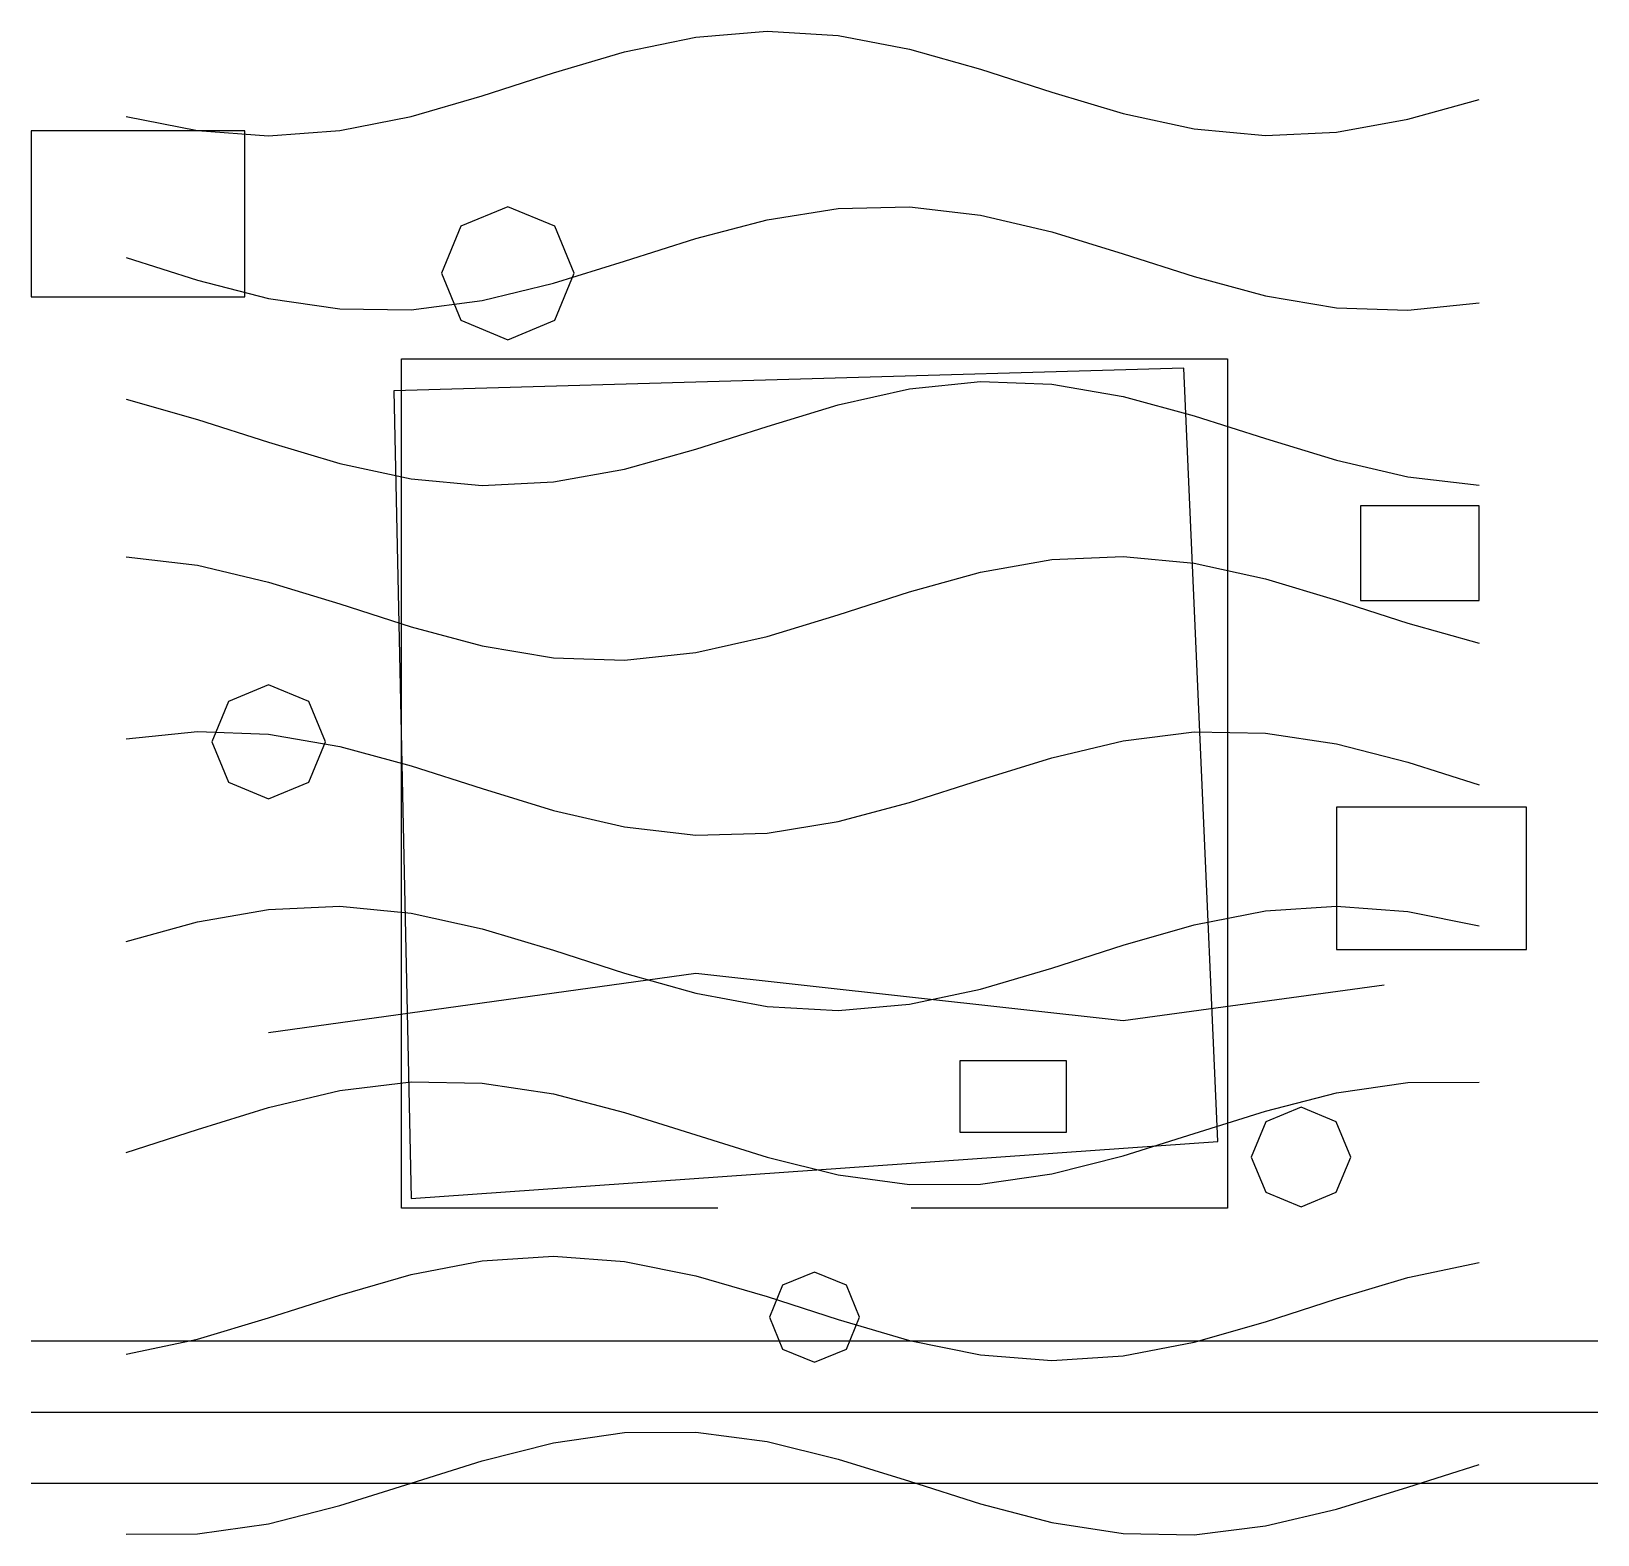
# Model space of a CAD drawing. Header units: metres. Extents: x 4512284 to 4512350, y 6178385.8 to 6178449.2.
import ezdxf

# ---------------------------------------------------------------- set-up
doc = ezdxf.new("R2010")
doc.units = ezdxf.units.M

msp = doc.modelspace()

# ---------------------------------------------------------------- linework, layer by layer
at = {"layer": 'Г ГАЗОПРОВОД'}
msp.add_lwpolyline([(4512294, 6178407), (4512312, 6178409.5), (4512330, 6178407.5), (4512341, 6178409)], dxfattribs=at)
at = {"layer": 'ГОРИЗОНТАЛИ'}
for points, elevation in [([(4512288, 6178445.6093), (4512291, 6178445.0123), (4512294, 6178444.8), (4512297, 6178445.0134), (4512300, 6178445.6112), (4512303, 6178446.4778), (4512306, 6178447.4454), (4512309, 6178448.3268), (4512312, 6178448.9515), (4512315, 6178449.1985), (4512318, 6178449.0202), (4512321, 6178448.4509), (4512324, 6178447.6008), (4512327, 6178446.6345), (4512330, 6178445.7389), (4512333, 6178445.0874), (4512336, 6178444.8059), (4512339, 6178444.949), (4512342, 6178445.489), (4512345, 6178446.3214)], 413), ([(4512288, 6178439.6595), (4512291, 6178438.7122), (4512294, 6178437.9415), (4512297, 6178437.4966), (4512300, 6178437.4636), (4512303, 6178437.8488), (4512306, 6178438.5777), (4512309, 6178439.5093), (4512312, 6178440.4632), (4512315, 6178441.255), (4512318, 6178441.7313), (4512321, 6178441.8001), (4512324, 6178441.4479), (4512327, 6178440.7431), (4512330, 6178439.8218), (4512333, 6178438.8625), (4512336, 6178438.0507), (4512339, 6178437.5436), (4512342, 6178437.4392), (4512345, 6178437.7578)], 412.44), ([(4512288, 6178433.6935), (4512291, 6178432.8414), (4512294, 6178431.8748), (4512297, 6178430.9809), (4512300, 6178430.3325), (4512303, 6178430.0552), (4512306, 6178430.2026), (4512309, 6178430.7462), (4512312, 6178431.5807), (4512315, 6178432.5448), (4512318, 6178433.4518), (4512321, 6178434.1263), (4512324, 6178434.4377), (4512327, 6178434.3258), (4512330, 6178433.8121), (4512333, 6178432.9962), (4512336, 6178432.036), (4512339, 6178431.1171), (4512342, 6178430.4174), (4512345, 6178430.0724)], 411.88), ([(4512288, 6178427.0486), (4512291, 6178426.6924), (4512294, 6178425.9846), (4512297, 6178425.062), (4512300, 6178424.1033), (4512303, 6178423.2939), (4512306, 6178422.7904), (4512309, 6178422.6903), (4512312, 6178423.013), (4512315, 6178423.696), (4512318, 6178424.6071), (4512321, 6178425.5701), (4512324, 6178426.3985), (4512327, 6178426.9322), (4512330, 6178427.0677), (4512333, 6178426.779), (4512336, 6178426.1218), (4512339, 6178425.2234), (4512342, 6178424.2575), (4512345, 6178423.4112)], 411.31), ([(4512288, 6178419.3814), (4512291, 6178419.6887), (4512294, 6178419.5725), (4512297, 6178419.0552), (4512300, 6178418.237), (4512303, 6178417.2762), (4512306, 6178416.3586), (4512309, 6178415.662), (4512312, 6178415.321), (4512315, 6178415.4017), (4512318, 6178415.8884), (4512321, 6178416.6869), (4512324, 6178417.6428), (4512327, 6178418.5711), (4512330, 6178419.2921), (4512333, 6178419.6663), (4512336, 6178419.6213), (4512339, 6178419.1659), (4512342, 6178418.388), (4512345, 6178417.4384)], 410.75), ([(4512288, 6178410.8294), (4512291, 6178411.6556), (4512294, 6178412.1856), (4512297, 6178412.3169), (4512300, 6178412.0241), (4512303, 6178411.3637), (4512306, 6178410.4637), (4512309, 6178409.4981), (4512312, 6178408.6538), (4512315, 6178408.0942), (4512318, 6178407.9276), (4512321, 6178408.1862), (4512324, 6178408.8199), (4512327, 6178409.7062), (4512330, 6178410.6736), (4512333, 6178411.5347), (4512336, 6178412.1231), (4512339, 6178412.3248), (4512342, 6178412.1009), (4512345, 6178411.4946)], 410.19), ([(4512288, 6178401.9461), (4512291, 6178402.9027), (4512294, 6178403.8297), (4512297, 6178404.5478), (4512300, 6178404.918), (4512303, 6178404.8687), (4512306, 6178404.4094), (4512309, 6178403.629), (4512312, 6178402.6785), (4512315, 6178401.7419), (4512318, 6178401.0003), (4512321, 6178400.5973), (4512324, 6178400.6109), (4512327, 6178401.0383), (4512330, 6178401.797), (4512333, 6178402.7402), (4512336, 6178403.6852), (4512339, 6178404.4492), (4512342, 6178404.8845), (4512345, 6178404.9067)], 409.63), ([(4512288, 6178393.4409), (4512291, 6178394.0779), (4512294, 6178394.9659), (4512297, 6178395.9331), (4512300, 6178396.7923), (4512303, 6178397.3772), (4512306, 6178397.5747), (4512309, 6178397.3465), (4512312, 6178396.7369), (4512315, 6178395.8637), (4512318, 6178394.8959), (4512321, 6178394.0209), (4512324, 6178393.4078), (4512327, 6178393.1755), (4512330, 6178393.3687), (4512333, 6178393.9502), (4512336, 6178394.8074), (4512339, 6178395.7744), (4512342, 6178396.6641), (4512345, 6178397.3044)], 409.06), ([(4512288, 6178385.8453), (4512291, 6178385.8632), (4512294, 6178386.2946), (4512297, 6178387.0559), (4512300, 6178388), (4512303, 6178388.9441), (4512306, 6178389.7054), (4512309, 6178390.1368), (4512312, 6178390.1547), (4512315, 6178389.7556), (4512318, 6178389.0168), (4512321, 6178388.0813), (4512324, 6178387.13), (4512327, 6178386.3471), (4512330, 6178385.884), (4512333, 6178385.8304), (4512336, 6178386.1966), (4512339, 6178386.9118), (4512342, 6178387.8375), (4512345, 6178388.7947)], 408.5)]:
    msp.add_lwpolyline(points, dxfattribs=dict(at, elevation=elevation))
at = {"layer": 'ГРАНИЦА УЧАСТКА'}
msp.add_lwpolyline([(4512300, 6178400), (4512334, 6178402.4), (4512332.56, 6178435), (4512299.28, 6178434.04)], close=True, dxfattribs=at)
at = {"layer": 'ДОРОГИ ПРОЕЗДЫ'}
for points in [[(4512284, 6178394), (4512350, 6178394)], [(4512284, 6178391), (4512350, 6178391)], [(4512284, 6178388), (4512350, 6178388)]]:
    msp.add_lwpolyline(points, dxfattribs=at)
at = {"layer": 'ЗЕЛЕНЫЕ НАСАЖДЕНИЯ'}
for points in [[(4512306.88, 6178439), (4512306.0599, 6178440.9799), (4512304.08, 6178441.8), (4512302.1001, 6178440.9799), (4512301.28, 6178439), (4512302.1001, 6178437.0201), (4512304.08, 6178436.2), (4512306.0599, 6178437.0201)], [(4512296.4, 6178419.25), (4512295.6971, 6178420.9471), (4512294, 6178421.65), (4512292.3029, 6178420.9471), (4512291.6, 6178419.25), (4512292.3029, 6178417.5529), (4512294, 6178416.85), (4512295.6971, 6178417.5529)], [(4512339.6, 6178401.75), (4512338.9849, 6178403.2349), (4512337.5, 6178403.85), (4512336.0151, 6178403.2349), (4512335.4, 6178401.75), (4512336.0151, 6178400.2651), (4512337.5, 6178399.65), (4512338.9849, 6178400.2651)], [(4512318.9, 6178395), (4512318.3435, 6178396.3435), (4512317, 6178396.9), (4512315.6565, 6178396.3435), (4512315.1, 6178395), (4512315.6565, 6178393.6565), (4512317, 6178393.1), (4512318.3435, 6178393.6565)]]:
    msp.add_lwpolyline(points, close=True, dxfattribs=at)
at = {"layer": 'ОГРАЖДЕНИЯ'}
for points in [[(4512299.6, 6178435.4), (4512334.4, 6178435.4), (4512334.4, 6178399.6), (4512321.08, 6178399.6)], [(4512312.92, 6178399.6), (4512299.6, 6178399.6), (4512299.6, 6178435.4)]]:
    msp.add_lwpolyline(points, dxfattribs=at)
at = {"layer": 'СУЩЕСТВУЮЩИЕ СТРОЕНИЯ'}
for points in [[(4512284, 6178438), (4512293, 6178438), (4512293, 6178445), (4512284, 6178445)], [(4512340, 6178425.2), (4512345, 6178425.2), (4512345, 6178429.2), (4512340, 6178429.2)], [(4512339, 6178410.5), (4512347, 6178410.5), (4512347, 6178416.5), (4512339, 6178416.5)], [(4512323.12, 6178402.8), (4512327.62, 6178402.8), (4512327.62, 6178405.8), (4512323.12, 6178405.8)]]:
    msp.add_lwpolyline(points, close=True, dxfattribs=at)

doc.saveas('drawing.dxf')
